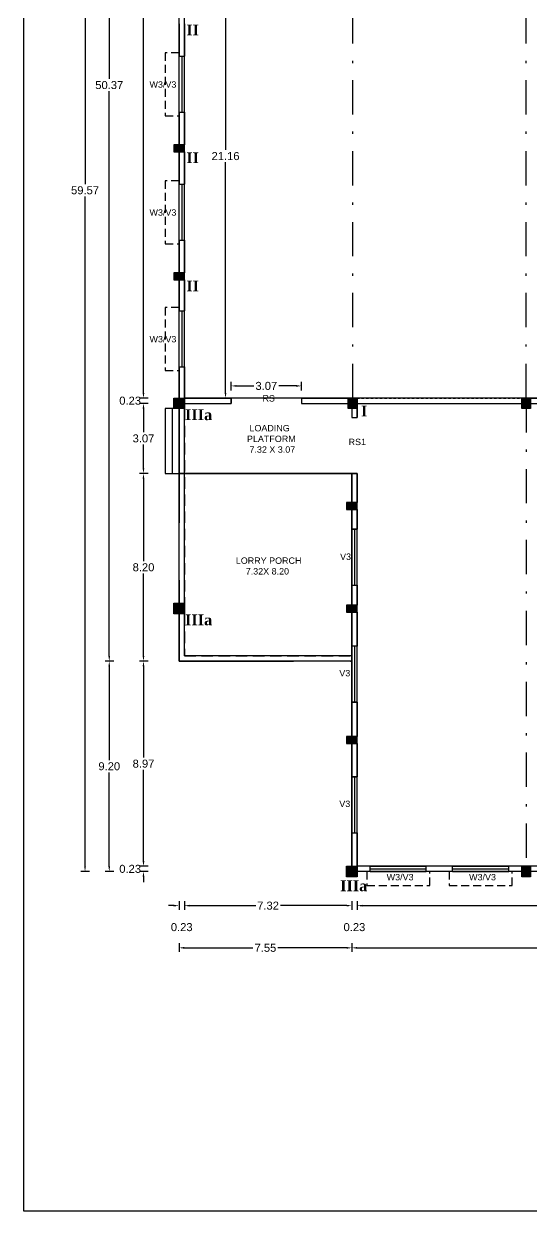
# Model space of a CAD drawing. Header units: metres. Extents: x 3715 to 4596, y 2418 to 2709.
# Drawn here: x 3820.1 to 3842.2, y 2556.4 to 2608.3 of the extents above; entities that cross this region are included whole.
import ezdxf

# ---------------------------------------------------------------- set-up
doc = ezdxf.new("R2010")
doc.units = ezdxf.units.M
doc.header["$MEASUREMENT"] = 0
doc.linetypes.add('DASHDOT', pattern=[1, 0.5, -0.25, 0, -0.25])
doc.linetypes.add('DASHED', pattern=[0.75, 0.5, -0.25])
for name, color, linetype in [('BLK_1_FLR_0_BLT_UP_AREA', 46, 'Continuous'), ('BLK_1_FLR_0_CARPET_AREA', 46, 'Continuous'), ('BLK_1_FLR_0_EXIT_WIDTH_ DOOR', 7, 'Continuous'), ('DIST_EXIT', 7, 'Continuous'), ('LOADING_UNLOADING', 175, 'Continuous'), ('WORKSHOP_AREA', 7, 'Continuous')]:
    doc.layers.add(name, color=color, linetype=linetype)
doc.styles.add('sheet - sub', font='arial.ttf', dxfattribs={"height": 48})
doc.styles.get("Standard").update_dxf_attribs({"font": 'arial.ttf'})
doc.styles.add('Times New Roman$101', font='timesbd.ttf', dxfattribs={"height": 3.024})
doc.dimstyles.get("Standard").update_dxf_attribs({"dimtxt": 0.35, "dimasz": 0.23, "dimexe": 0.18, "dimexo": 0.0625, "dimgap": 0.09, "dimtad": 0, "dimtih": 1, "dimtoh": 1, "dimzin": 0, "dimdsep": 46, "dimtxsty": 'Standard', "dimcen": 0.09, "dimadec": 0, "dimazin": 0, "dimtfac": 1, "dimtofl": 0, "dimtmove": 2, "dimatfit": 3, "dimfxl": 0, "dimtolj": 1, "dimtzin": 0, "dimarcsym": 0})

# ---------------------------------------------------------------- blocks, each defined once
blk = doc.blocks.new('*D101')
at = {"color": 0, "lineweight": -2, "ltscale": 0.1}
for p, q in [((3834.626, 2569.912), (3834.626, 2569.532)), ((3834.856, 2569.712), (3846.244, 2569.712)), ((3856.936, 2569.712), (3847.61, 2569.712)), ((3857.166, 2569.912), (3857.166, 2569.532))]:
    blk.add_line(p, q, dxfattribs=at)
at = {"color": 0, "ltscale": 0.1}
for points in [[(3834.856, 2569.751), (3834.856, 2569.674), (3834.626, 2569.712)], [(3856.936, 2569.751), (3856.936, 2569.674), (3857.166, 2569.712)]]:
    blk.add_solid(points, dxfattribs=at)
at = {"color": 0, "ltscale": 0.1, "insert": (3846.927, 2569.712), "char_height": 0.35, "attachment_point": 5}
blk.add_mtext('\\A1;22.54', dxfattribs=at)
blk = doc.blocks.new('*D102')
at = {"color": 0, "lineweight": -2, "ltscale": 0.1}
for p, q in [((3834.166, 2569.712), (3833.936, 2569.712)), ((3834.396, 2569.912), (3834.396, 2569.532)), ((3834.626, 2569.912), (3834.626, 2569.532)), ((3834.856, 2569.712), (3835.086, 2569.712))]:
    blk.add_line(p, q, dxfattribs=at)
at = {"color": 0, "ltscale": 0.1}
for points in [[(3834.166, 2569.751), (3834.166, 2569.674), (3834.396, 2569.712)], [(3834.856, 2569.751), (3834.856, 2569.674), (3834.626, 2569.712)]]:
    blk.add_solid(points, dxfattribs=at)
at = {"color": 0, "ltscale": 0.1, "insert": (3834.511, 2568.772), "char_height": 0.35, "attachment_point": 5}
blk.add_mtext('\\A1;0.23', dxfattribs=at)
blk = doc.blocks.new('*D103')
at = {"color": 0, "lineweight": -2, "ltscale": 0.1}
for p, q in [((3827.075, 2569.912), (3827.075, 2569.532)), ((3827.305, 2569.712), (3830.194, 2569.712)), ((3834.166, 2569.712), (3831.277, 2569.712)), ((3834.396, 2569.912), (3834.396, 2569.532))]:
    blk.add_line(p, q, dxfattribs=at)
at = {"color": 0, "ltscale": 0.1}
for points in [[(3827.305, 2569.751), (3827.305, 2569.674), (3827.075, 2569.712)], [(3834.166, 2569.751), (3834.166, 2569.674), (3834.396, 2569.712)]]:
    blk.add_solid(points, dxfattribs=at)
at = {"color": 0, "ltscale": 0.1, "insert": (3830.735, 2569.712), "char_height": 0.35, "attachment_point": 5}
blk.add_mtext('\\A1;7.32', dxfattribs=at)
blk = doc.blocks.new('*D104')
at = {"color": 0, "lineweight": -2, "ltscale": 0.1}
for p, q in [((3826.615, 2569.712), (3826.385, 2569.712)), ((3826.845, 2569.912), (3826.845, 2569.532)), ((3827.075, 2569.912), (3827.075, 2569.532)), ((3827.305, 2569.712), (3827.535, 2569.712))]:
    blk.add_line(p, q, dxfattribs=at)
at = {"color": 0, "ltscale": 0.1}
for points in [[(3826.615, 2569.751), (3826.615, 2569.674), (3826.845, 2569.712)], [(3827.305, 2569.751), (3827.305, 2569.674), (3827.075, 2569.712)]]:
    blk.add_solid(points, dxfattribs=at)
at = {"color": 0, "ltscale": 0.1, "insert": (3826.96, 2568.772), "char_height": 0.35, "attachment_point": 5}
blk.add_mtext('\\A1;0.23', dxfattribs=at)
blk = doc.blocks.new('*D387')
at = {"color": 0, "lineweight": -2, "ltscale": 0.1}
for p, q in [((3826.845, 2568.068), (3826.845, 2567.688)), ((3827.075, 2567.868), (3830.076, 2567.868)), ((3834.166, 2567.868), (3831.165, 2567.868)), ((3834.396, 2568.068), (3834.396, 2567.688))]:
    blk.add_line(p, q, dxfattribs=at)
at = {"color": 0, "ltscale": 0.1}
for points in [[(3827.075, 2567.906), (3827.075, 2567.829), (3826.845, 2567.868)], [(3834.166, 2567.906), (3834.166, 2567.829), (3834.396, 2567.868)]]:
    blk.add_solid(points, dxfattribs=at)
at = {"color": 0, "ltscale": 0.1, "insert": (3830.62, 2567.868), "char_height": 0.35, "attachment_point": 5}
blk.add_mtext('\\A1;7.55', dxfattribs=at)
blk = doc.blocks.new('*D388')
at = {"color": 0, "lineweight": -2, "ltscale": 0.1}
for p, q in [((3834.396, 2568.068), (3834.396, 2567.688)), ((3834.626, 2567.868), (3903.842, 2567.868)), ((3963.273, 2567.868), (3905.375, 2567.868)), ((3963.503, 2568.068), (3963.503, 2567.688))]:
    blk.add_line(p, q, dxfattribs=at)
at = {"color": 0, "ltscale": 0.1}
for points in [[(3834.626, 2567.906), (3834.626, 2567.829), (3834.396, 2567.868)], [(3963.273, 2567.906), (3963.273, 2567.829), (3963.503, 2567.868)]]:
    blk.add_solid(points, dxfattribs=at)
at = {"color": 0, "ltscale": 0.1, "insert": (3904.609, 2567.868), "char_height": 0.35, "attachment_point": 5}
blk.add_mtext('\\A1;129.11', dxfattribs=at)
blk = doc.blocks.new('*D61')
at = {"color": 0, "lineweight": -2, "ltscale": 0.1}
for p, q in [((3825.289, 2571.665), (3825.289, 2571.895)), ((3825.489, 2571.435), (3825.109, 2571.435)), ((3825.489, 2571.205), (3825.109, 2571.205)), ((3825.289, 2570.975), (3825.289, 2570.745))]:
    blk.add_line(p, q, dxfattribs=at)
at = {"color": 0, "ltscale": 0.1}
for points in [[(3825.25, 2571.665), (3825.327, 2571.665), (3825.289, 2571.435)], [(3825.25, 2570.975), (3825.327, 2570.975), (3825.289, 2571.205)]]:
    blk.add_solid(points, dxfattribs=at)
at = {"color": 0, "ltscale": 0.1, "insert": (3824.706, 2571.32), "char_height": 0.35, "attachment_point": 5}
blk.add_mtext('\\A1;0.23', dxfattribs=at)
blk = doc.blocks.new('*D62')
at = {"color": 0, "lineweight": -2, "ltscale": 0.1}
for p, q in [((3825.489, 2580.405), (3825.109, 2580.405)), ((3825.289, 2580.175), (3825.289, 2576.188)), ((3825.289, 2571.665), (3825.289, 2575.651)), ((3825.489, 2571.435), (3825.109, 2571.435))]:
    blk.add_line(p, q, dxfattribs=at)
at = {"color": 0, "ltscale": 0.1}
for points in [[(3825.25, 2580.175), (3825.327, 2580.175), (3825.289, 2580.405)], [(3825.25, 2571.665), (3825.327, 2571.665), (3825.289, 2571.435)]]:
    blk.add_solid(points, dxfattribs=at)
at = {"color": 0, "ltscale": 0.1, "insert": (3825.289, 2575.92), "char_height": 0.35, "attachment_point": 5}
blk.add_mtext('\\A1;8.97', dxfattribs=at)
blk = doc.blocks.new('*D63')
at = {"color": 0, "lineweight": -2, "ltscale": 0.1}
for p, q in [((3825.489, 2588.608), (3825.109, 2588.608)), ((3825.289, 2588.378), (3825.289, 2584.775)), ((3825.289, 2580.635), (3825.289, 2584.238)), ((3825.489, 2580.405), (3825.109, 2580.405))]:
    blk.add_line(p, q, dxfattribs=at)
at = {"color": 0, "ltscale": 0.1}
for points in [[(3825.25, 2588.378), (3825.327, 2588.378), (3825.289, 2588.608)], [(3825.25, 2580.635), (3825.327, 2580.635), (3825.289, 2580.405)]]:
    blk.add_solid(points, dxfattribs=at)
at = {"color": 0, "ltscale": 0.1, "insert": (3825.289, 2584.506), "char_height": 0.35, "attachment_point": 5}
blk.add_mtext('\\A1;8.20', dxfattribs=at)
blk = doc.blocks.new('*D64')
at = {"color": 0, "lineweight": -2, "ltscale": 0.1}
for p, q in [((3825.489, 2591.675), (3825.109, 2591.675)), ((3825.289, 2591.445), (3825.289, 2590.41)), ((3825.289, 2588.838), (3825.289, 2589.872)), ((3825.489, 2588.608), (3825.109, 2588.608))]:
    blk.add_line(p, q, dxfattribs=at)
at = {"color": 0, "ltscale": 0.1}
for points in [[(3825.25, 2591.445), (3825.327, 2591.445), (3825.289, 2591.675)], [(3825.25, 2588.838), (3825.327, 2588.838), (3825.289, 2588.608)]]:
    blk.add_solid(points, dxfattribs=at)
at = {"color": 0, "ltscale": 0.1, "insert": (3825.289, 2590.141), "char_height": 0.35, "attachment_point": 5}
blk.add_mtext('\\A1;3.07', dxfattribs=at)
blk = doc.blocks.new('*D65')
at = {"color": 0, "lineweight": -2, "ltscale": 0.1}
for p, q in [((3825.289, 2592.135), (3825.289, 2592.365)), ((3825.489, 2591.905), (3825.109, 2591.905)), ((3825.489, 2591.675), (3825.109, 2591.675)), ((3825.289, 2591.445), (3825.289, 2591.215))]:
    blk.add_line(p, q, dxfattribs=at)
at = {"color": 0, "ltscale": 0.1}
for points in [[(3825.25, 2592.135), (3825.327, 2592.135), (3825.289, 2591.905)], [(3825.25, 2591.445), (3825.327, 2591.445), (3825.289, 2591.675)]]:
    blk.add_solid(points, dxfattribs=at)
at = {"color": 0, "ltscale": 0.1, "insert": (3824.706, 2591.79), "char_height": 0.35, "attachment_point": 5}
blk.add_mtext('\\A1;0.23', dxfattribs=at)
blk = doc.blocks.new('*D66')
at = {"color": 0, "lineweight": -2, "ltscale": 0.1}
for p, q in [((3825.489, 2630.545), (3825.109, 2630.545)), ((3825.289, 2630.315), (3825.289, 2612.127)), ((3825.289, 2592.135), (3825.289, 2611.589)), ((3825.489, 2591.905), (3825.109, 2591.905))]:
    blk.add_line(p, q, dxfattribs=at)
at = {"color": 0, "ltscale": 0.1}
for points in [[(3825.25, 2630.315), (3825.327, 2630.315), (3825.289, 2630.545)], [(3825.25, 2592.135), (3825.327, 2592.135), (3825.289, 2591.905)]]:
    blk.add_solid(points, dxfattribs=at)
at = {"color": 0, "ltscale": 0.1, "insert": (3825.289, 2611.858), "char_height": 0.35, "attachment_point": 5}
blk.add_mtext('\\A1;38.64', dxfattribs=at)
blk = doc.blocks.new('*D68')
at = {"color": 0, "lineweight": -2, "ltscale": 0.1}
for p, q in [((3823.992, 2630.775), (3823.612, 2630.775)), ((3823.792, 2630.545), (3823.792, 2605.858)), ((3823.792, 2580.635), (3823.792, 2605.321)), ((3823.992, 2580.405), (3823.612, 2580.405))]:
    blk.add_line(p, q, dxfattribs=at)
at = {"color": 0, "ltscale": 0.1}
for points in [[(3823.754, 2630.545), (3823.83, 2630.545), (3823.792, 2630.775)], [(3823.754, 2580.635), (3823.83, 2580.635), (3823.792, 2580.405)]]:
    blk.add_solid(points, dxfattribs=at)
at = {"color": 0, "ltscale": 0.1, "insert": (3823.792, 2605.59), "char_height": 0.35, "attachment_point": 5}
blk.add_mtext('\\A1;50.37', dxfattribs=at)
blk = doc.blocks.new('*D69')
at = {"color": 0, "lineweight": -2, "ltscale": 0.1}
for p, q in [((3823.992, 2580.405), (3823.612, 2580.405)), ((3823.792, 2580.175), (3823.792, 2576.073)), ((3823.792, 2571.435), (3823.792, 2575.536)), ((3823.992, 2571.205), (3823.612, 2571.205))]:
    blk.add_line(p, q, dxfattribs=at)
at = {"color": 0, "ltscale": 0.1}
for points in [[(3823.754, 2580.175), (3823.83, 2580.175), (3823.792, 2580.405)], [(3823.754, 2571.435), (3823.83, 2571.435), (3823.792, 2571.205)]]:
    blk.add_solid(points, dxfattribs=at)
at = {"color": 0, "ltscale": 0.1, "insert": (3823.792, 2575.805), "char_height": 0.35, "attachment_point": 5}
blk.add_mtext('\\A1;9.20', dxfattribs=at)
blk = doc.blocks.new('*D70')
at = {"color": 0, "lineweight": -2, "ltscale": 0.1}
for p, q in [((3822.933, 2630.775), (3822.553, 2630.775)), ((3822.733, 2630.545), (3822.733, 2601.258)), ((3822.733, 2571.435), (3822.733, 2600.721)), ((3822.933, 2571.205), (3822.553, 2571.205))]:
    blk.add_line(p, q, dxfattribs=at)
at = {"color": 0, "ltscale": 0.1}
for points in [[(3822.694, 2630.545), (3822.771, 2630.545), (3822.733, 2630.775)], [(3822.694, 2571.435), (3822.771, 2571.435), (3822.733, 2571.205)]]:
    blk.add_solid(points, dxfattribs=at)
at = {"color": 0, "ltscale": 0.1, "insert": (3822.733, 2600.99), "char_height": 0.35, "attachment_point": 5}
blk.add_mtext('\\A1;59.57', dxfattribs=at)
blk = doc.blocks.new('*D658')
at = {"layer": 'BLK_1_FLR_0_EXIT_WIDTH_ DOOR', "color": 0, "lineweight": -2}
for p, q in [((3829.125, 2592.237), (3829.125, 2592.617)), ((3832.192, 2592.237), (3832.192, 2592.617)), ((3829.355, 2592.437), (3830.114, 2592.437)), ((3831.962, 2592.437), (3831.203, 2592.437))]:
    blk.add_line(p, q, dxfattribs=at)
at = {"layer": 'BLK_1_FLR_0_EXIT_WIDTH_ DOOR', "color": 0}
for points in [[(3829.355, 2592.476), (3829.355, 2592.399), (3829.125, 2592.437)], [(3831.962, 2592.476), (3831.962, 2592.399), (3832.192, 2592.437)]]:
    blk.add_solid(points, dxfattribs=at)
at = {"layer": 'BLK_1_FLR_0_EXIT_WIDTH_ DOOR', "color": 0, "insert": (3830.659, 2592.437), "char_height": 0.35, "attachment_point": 5}
blk.add_mtext('\\A1;3.07', dxfattribs=at)
blk = doc.blocks.new('*D687')
at = {"layer": 'DIST_EXIT', "color": 0, "lineweight": -2}
for p, q in [((3829.076, 2613.065), (3828.696, 2613.065)), ((3828.876, 2612.835), (3828.876, 2602.753)), ((3828.876, 2592.135), (3828.876, 2602.216)), ((3829.076, 2591.905), (3828.696, 2591.905))]:
    blk.add_line(p, q, dxfattribs=at)
at = {"layer": 'DIST_EXIT', "color": 0}
for points in [[(3828.838, 2612.835), (3828.914, 2612.835), (3828.876, 2613.065)], [(3828.838, 2592.135), (3828.914, 2592.135), (3828.876, 2591.905)]]:
    blk.add_solid(points, dxfattribs=at)
at = {"layer": 'DIST_EXIT', "color": 0, "insert": (3828.876, 2602.485), "char_height": 0.35, "attachment_point": 5}
blk.add_mtext('\\A1;21.16', dxfattribs=at)

msp = doc.modelspace()

# ---------------------------------------------------------------- hatches: boundary and pattern name
at = {"ltscale": 10}
for points in [[(3826.61465, 2602.67629), (3827.07465, 2602.67629), (3827.07465, 2602.98295), (3826.61465, 2602.98295)], [(3826.61465, 2597.07962), (3827.07465, 2597.07962), (3827.07465, 2597.38629), (3826.61465, 2597.38629)], [(3826.61465, 2591.90462), (3827.07465, 2591.90462), (3827.07465, 2591.44462), (3826.61465, 2591.44462)], [(3834.24298, 2591.90462), (3834.62631, 2591.90462), (3834.62631, 2591.44462), (3834.24298, 2591.44462)], [(3841.83298, 2591.90462), (3842.21631, 2591.90462), (3842.21631, 2591.44462), (3841.83298, 2591.44462)], [(3834.16631, 2587.03629), (3834.62631, 2587.03629), (3834.62631, 2587.34295), (3834.16631, 2587.34295)], [(3826.61465, 2582.93462), (3827.07465, 2582.93462), (3827.07465, 2582.47462), (3826.61465, 2582.47462)], [(3834.16631, 2582.55129), (3834.62631, 2582.55129), (3834.62631, 2582.85795), (3834.16631, 2582.85795)], [(3834.16631, 2576.80129), (3834.62631, 2576.80129), (3834.62631, 2577.10795), (3834.16631, 2577.10795)], [(3834.16631, 2571.43462), (3834.62631, 2571.43462), (3834.62631, 2570.97462), (3834.16631, 2570.97462)], [(3841.83298, 2571.43462), (3842.21631, 2571.43462), (3842.21631, 2570.97462), (3841.83298, 2570.97462)]]:
    msp.add_hatch(color=256, dxfattribs=at).paths.add_polyline_path(points)

# ---------------------------------------------------------------- linework, layer by layer
at = {"linetype": 'DASHDOT', "ltscale": 3}
for p, q in [((3834.43465, 2591.90456), (3834.43465, 2630.54462)), ((3842.02465, 2591.90456), (3842.02465, 2630.54462)), ((3842.02465, 2591.90462), (3842.02465, 2571.43462))]:
    msp.add_line(p, q, dxfattribs=at)
at = {"ltscale": 10}
for p, q in [((3826.84465, 2608.27295), (3826.84465, 2606.85462)), ((3827.07465, 2608.27295), (3827.07465, 2606.85462)), ((3826.84465, 2606.85462), (3827.07465, 2606.85462)), ((3826.84465, 2604.40129), (3826.84465, 2606.85462)), ((3827.07465, 2604.40129), (3827.07465, 2606.85462)), ((3826.84465, 2604.40129), (3826.84465, 2602.98295)), ((3826.84465, 2604.40129), (3827.07465, 2604.40129)), ((3827.07465, 2604.40129), (3827.07465, 2602.98295)), ((3826.84465, 2602.67629), (3826.84465, 2601.25795)), ((3827.07465, 2602.67629), (3827.07465, 2601.25795)), ((3826.84465, 2601.25795), (3827.07465, 2601.25795)), ((3826.84465, 2598.80462), (3826.84465, 2601.25795)), ((3827.07465, 2598.80462), (3827.07465, 2601.25795)), ((3826.84465, 2598.80462), (3826.84465, 2597.38629)), ((3826.84465, 2598.80462), (3827.07465, 2598.80462)), ((3827.07465, 2598.80462), (3827.07465, 2597.38629)), ((3826.84465, 2597.07962), (3826.84465, 2595.71879)), ((3827.07465, 2597.07962), (3827.07465, 2595.71879)), ((3826.84465, 2595.71879), (3827.07465, 2595.71879)), ((3826.84465, 2593.26545), (3826.84465, 2595.71879)), ((3827.07465, 2593.26545), (3827.07465, 2595.71879)), ((3826.84465, 2593.26545), (3826.84465, 2591.90462)), ((3826.84465, 2593.26545), (3827.07465, 2593.26545)), ((3827.07465, 2593.26545), (3827.07465, 2591.90462)), ((3827.07465, 2591.90462), (3829.12548, 2591.90462)), ((3827.07465, 2591.67462), (3829.12548, 2591.67462)), ((3829.12548, 2591.90462), (3829.12548, 2591.67462)), ((3832.19215, 2591.90462), (3834.24298, 2591.90462)), ((3832.19215, 2591.90462), (3832.19215, 2591.67462)), ((3832.19215, 2591.67462), (3834.24298, 2591.67462)), ((3842.21631, 2591.90462), (3849.42298, 2591.90462)), ((3842.21631, 2591.67462), (3849.42298, 2591.67462)), ((3826.23131, 2591.44462), (3826.23131, 2588.60795)), ((3826.61465, 2591.44462), (3826.23131, 2591.44462)), ((3826.53798, 2591.44462), (3826.53798, 2588.60795)), ((3826.84465, 2591.44462), (3826.84465, 2588.60795)), ((3834.39631, 2591.44462), (3834.39631, 2591.06129)), ((3834.39631, 2591.06129), (3834.62631, 2591.06129)), ((3834.62631, 2591.44462), (3834.62631, 2591.06129)), ((3826.23131, 2588.60795), (3834.39631, 2588.60795)), ((3834.39631, 2588.60795), (3834.39631, 2587.34295)), ((3834.39631, 2588.60795), (3834.62631, 2588.60795)), ((3834.62631, 2588.60795), (3834.62631, 2587.34295)), ((3834.39631, 2587.03629), (3834.39631, 2586.17379)), ((3834.62631, 2587.03629), (3834.62631, 2586.17379)), ((3834.39631, 2586.17379), (3834.62631, 2586.17379)), ((3834.39631, 2583.72045), (3834.39631, 2582.85795)), ((3834.39631, 2583.72045), (3834.62631, 2583.72045)), ((3834.62631, 2583.72045), (3834.62631, 2582.85795)), ((3834.39631, 2582.55129), (3834.39631, 2581.05629)), ((3834.62631, 2582.55129), (3834.62631, 2581.05629)), ((3834.62631, 2581.05629), (3834.39631, 2581.05629)), ((3834.39631, 2578.60295), (3834.39631, 2577.10795)), ((3834.62631, 2578.60295), (3834.39631, 2578.60295)), ((3834.62631, 2578.60295), (3834.62631, 2577.10795)), ((3834.39631, 2576.80129), (3834.39631, 2575.34462)), ((3834.62631, 2576.80129), (3834.62631, 2575.34462)), ((3834.39631, 2575.34462), (3834.62631, 2575.34462)), ((3834.39631, 2572.89129), (3834.39631, 2571.43462)), ((3834.39631, 2572.89129), (3834.62631, 2572.89129)), ((3834.62631, 2572.89129), (3834.62631, 2571.43462)), ((3835.20131, 2571.20462), (3835.20131, 2571.43462)), ((3835.20131, 2571.20462), (3835.20131, 2571.43462)), ((3837.65465, 2571.20462), (3837.65465, 2571.43462)), ((3838.80465, 2571.20462), (3838.80465, 2571.43462)), ((3841.25798, 2571.20462), (3841.25798, 2571.43462))]:
    msp.add_line(p, q, dxfattribs=at)
at = {"linetype": 'DASHED', "ltscale": 0.05}
for p, q in [((3834.62631, 2591.90462), (3841.83298, 2591.90462)), ((3834.62631, 2591.67462), (3841.83298, 2591.67462))]:
    msp.add_line(p, q, dxfattribs=at)
at = {"linetype": 'DASHED', "ltscale": 10}
for p, q in [((3826.84465, 2591.44462), (3826.84465, 2582.93462)), ((3826.84465, 2582.47462), (3826.84465, 2580.40462)), ((3826.84465, 2580.40462), (3834.39631, 2580.40462))]:
    msp.add_line(p, q, dxfattribs=at)
at = {"linetype": 'DASHED'}
for p, q in [((3827.07465, 2591.44462), (3827.07465, 2580.63462)), ((3827.07465, 2580.63462), (3834.39631, 2580.63462))]:
    msp.add_line(p, q, dxfattribs=at)
at = {"linetype": 'Continuous', "ltscale": 10}
for p, q in [((3835.20131, 2571.43462), (3837.65465, 2571.43462)), ((3835.20131, 2571.20462), (3837.65465, 2571.20462)), ((3838.80465, 2571.43462), (3841.25798, 2571.43462)), ((3838.80465, 2571.20462), (3841.25798, 2571.20462))]:
    msp.add_line(p, q, dxfattribs=at)
msp.add_lwpolyline([(3820.05361, 2641.35404), (3988.89013, 2641.35404), (3988.89013, 2556.35053), (3820.05361, 2556.35053)], close=True)
at = {"color": 1, "ltscale": 0.1}
msp.add_lwpolyline([(3971.05465, 2630.77462), (3971.05465, 2580.40462), (3963.50298, 2580.40462), (3963.50298, 2571.20462), (3834.39631, 2571.20462), (3834.39631, 2580.40462), (3826.84465, 2580.40462), (3826.84465, 2630.77462), (3971.05465, 2630.77462)], close=True, dxfattribs=at)
at = {"linetype": 'DASHED', "ltscale": 0.7}
for points in [[(3826.84465, 2607.00795), (3826.84465, 2607.00795), (3826.23131, 2607.00795), (3826.23131, 2604.24795), (3826.23131, 2604.24795), (3826.84465, 2604.24795)], [(3826.84465, 2601.41129), (3826.84465, 2601.41129), (3826.23131, 2601.41129), (3826.23131, 2598.65129), (3826.23131, 2598.65129), (3826.84465, 2598.65129)], [(3826.84465, 2595.87212), (3826.84465, 2595.87212), (3826.23131, 2595.87212), (3826.23131, 2593.11212), (3826.23131, 2593.11212), (3826.84465, 2593.11212)], [(3835.04798, 2571.20462), (3835.04798, 2570.59129), (3837.80798, 2570.59129), (3837.80798, 2571.20462)], [(3838.65131, 2571.20462), (3838.65131, 2570.59129), (3841.41131, 2570.59129), (3841.41131, 2571.20462)]]:
    msp.add_lwpolyline(points, dxfattribs=at)
at = {"ltscale": 10}
for points in [[(3826.95965, 2606.85462), (3826.95965, 2604.40129)], [(3826.95965, 2601.25795), (3826.95965, 2598.80462)], [(3826.95965, 2595.71879), (3826.95965, 2593.26545)], [(3835.20131, 2571.43462), (3834.62631, 2571.43462)], [(3835.20131, 2571.20462), (3834.62631, 2571.20462)], [(3835.20131, 2571.31962), (3837.65465, 2571.31962)], [(3838.80465, 2571.43462), (3837.65465, 2571.43462)], [(3838.80465, 2571.20462), (3837.65465, 2571.20462)], [(3838.80465, 2571.31962), (3841.25798, 2571.31962)], [(3841.83298, 2571.43462), (3841.25798, 2571.43462)], [(3841.83298, 2571.20462), (3841.25798, 2571.20462)], [(3842.79131, 2571.43462), (3842.21631, 2571.43462)], [(3842.79131, 2571.20462), (3842.21631, 2571.20462)]]:
    msp.add_lwpolyline(points, dxfattribs=at)
for points in [[(3826.61465, 2602.67629), (3827.07465, 2602.67629), (3827.07465, 2602.98295), (3826.61465, 2602.98295)], [(3826.61465, 2597.07962), (3827.07465, 2597.07962), (3827.07465, 2597.38629), (3826.61465, 2597.38629)], [(3826.61465, 2591.90462), (3827.07465, 2591.90462), (3827.07465, 2591.44462), (3826.61465, 2591.44462)], [(3834.24298, 2591.90462), (3834.62631, 2591.90462), (3834.62631, 2591.44462), (3834.24298, 2591.44462)], [(3841.83298, 2591.90462), (3842.21631, 2591.90462), (3842.21631, 2591.44462), (3841.83298, 2591.44462)], [(3834.16631, 2587.03629), (3834.62631, 2587.03629), (3834.62631, 2587.34295), (3834.16631, 2587.34295)], [(3834.39631, 2583.72045), (3834.62631, 2583.72045), (3834.62631, 2586.17379), (3834.39631, 2586.17379)], [(3826.61465, 2582.93462), (3827.07465, 2582.93462), (3827.07465, 2582.47462), (3826.61465, 2582.47462)], [(3834.16631, 2582.55129), (3834.62631, 2582.55129), (3834.62631, 2582.85795), (3834.16631, 2582.85795)], [(3834.39631, 2578.60295), (3834.62631, 2578.60295), (3834.62631, 2581.05629), (3834.39631, 2581.05629)], [(3834.16631, 2576.80129), (3834.62631, 2576.80129), (3834.62631, 2577.10795), (3834.16631, 2577.10795)], [(3834.39631, 2572.89129), (3834.62631, 2572.89129), (3834.62631, 2575.34462), (3834.39631, 2575.34462)], [(3834.16631, 2571.43462), (3834.62631, 2571.43462), (3834.62631, 2570.97462), (3834.16631, 2570.97462)], [(3841.83298, 2571.43462), (3842.21631, 2571.43462), (3842.21631, 2570.97462), (3841.83298, 2570.97462)]]:
    msp.add_lwpolyline(points, close=True, dxfattribs=at)
msp.add_lwpolyline([(3834.51131, 2586.17379), (3834.51131, 2583.72045)])
at = {"ltscale": 0.9}
for points in [[(3834.51131, 2581.05629), (3834.51131, 2578.60295)], [(3834.51131, 2575.34462), (3834.51131, 2572.89129)]]:
    msp.add_lwpolyline(points, dxfattribs=at)
at = {"layer": 'BLK_1_FLR_0_BLT_UP_AREA', "color": 46, "ltscale": 0.1}
msp.add_lwpolyline([(3896.59046, 2571.20462), (3834.39631, 2571.20462), (3834.39631, 2588.60795), (3826.84465, 2588.60795), (3826.84465, 2630.77462), (3971.05465, 2630.77462), (3971.05465, 2588.60795), (3963.50298, 2588.60795), (3963.50298, 2571.20462), (3901.28689, 2571.20462), (3901.28689, 2569.69243), (3902.19498, 2569.69243), (3902.19498, 2561.2088), (3895.68152, 2561.2088), (3895.68152, 2569.69243), (3896.59046, 2569.69243)], close=True, dxfattribs=at)
at = {"layer": 'BLK_1_FLR_0_CARPET_AREA', "color": 46}
for points in [[(3857.16631, 2571.43462), (3834.62631, 2571.43462), (3834.62631, 2588.60795), (3827.07465, 2588.60795), (3827.07465, 2591.67462), (3829.12548, 2591.67462), (3829.12548, 2591.90462), (3827.07465, 2591.90462), (3827.07465, 2630.54462)], [(3859.77298, 2591.90462), (3832.19215, 2591.90462), (3832.19215, 2591.67462), (3834.39631, 2591.67462), (3834.39631, 2591.06129), (3834.62631, 2591.06129), (3834.62631, 2591.67462), (3857.16631, 2591.67462)]]:
    msp.add_lwpolyline(points, dxfattribs=at)
at = {"layer": 'LOADING_UNLOADING'}
msp.add_lwpolyline([(3827.07465, 2588.60795), (3834.39631, 2588.60795), (3834.39631, 2580.63462), (3827.07465, 2580.63462)], close=True, dxfattribs=at)
at = {"layer": 'WORKSHOP_AREA'}
msp.add_lwpolyline([(3970.82465, 2591.90462), (3827.07465, 2591.90462), (3827.07465, 2630.54462), (3970.82465, 2630.54462)], close=True, dxfattribs=at)

# ---------------------------------------------------------------- texts
at = {"color": 7, "style": 'Times New Roman$101'}
for s, height, p in [('II', 0.467345, (3827.16179, 2607.76886)), ('II', 0.467345, (3827.16179, 2602.17719)), ('II', 0.467345, (3827.16179, 2596.57558)), ('I', 0.46854, (3834.80134, 2591.1043)), ('IIIa', 0.471825, (3827.10545, 2590.94213)), ('IIIa', 0.471825, (3827.10545, 2581.97292)), ('IIIa', 0.472506, (3833.88528, 2570.3453))]:
    msp.add_text(s, height=height, dxfattribs=at).set_placement(p)
at = {"ltscale": 6, "char_height": 0.28, "attachment_point": 1, "rotation": 0, "style": 'sheet - sub'}
for s, insert, width in [('W3/V3', (3825.55277, 2605.75742), 0.954019), ('W3/V3', (3825.55277, 2600.16076), 0.954019), ('W3/V3', (3825.55277, 2594.62159), 0.954019), ('RS', (3830.49168, 2592.03453), 1.1625771), ('{\\W2.31979; }RS1', (3834.00497, 2590.1289), 1.1625771), ('{\\W3.237189; }V3', (3833.5327, 2585.10996), 1.1625771), ('{\\W3.237189; }V3', (3833.49902, 2580.01684), 1.1625771), ('{\\W3.237189; }V3', (3833.49902, 2574.30517), 1.1625771), ('W3/V3', (3835.92198, 2571.09856), 0.954019), ('W3/V3', (3839.52531, 2571.09856), 0.954019)]:
    msp.add_mtext(s, dxfattribs=dict(at, insert=insert, width=width))
at = {"ltscale": 6, "char_height": 0.28, "attachment_point": 1, "style": 'sheet - sub'}
for s, insert, width in [(' LOADING\\PPLATFORM\\P 7.32 X 3.07', (3829.81378, 2590.73045), 10.9354805), ('LORRY PORCH\\P    7.32X 8.20', (3829.3256, 2584.93849), 3.9471358)]:
    msp.add_mtext(s, dxfattribs=dict(at, insert=insert, width=width))

# ---------------------------------------------------------------- dimensions: what is measured, and where the dimension line sits
at = {"ltscale": 0.1}
dim = msp.add_aligned_dim(p1=(3834.91381, 2571.20462), p2=(3834.91381, 2630.77462), distance=12.18126, dimstyle='Standard', dxfattribs=at)
dim.commit()
dim.dimension.update_dxf_attribs({"geometry": '*D70', "text_midpoint": (3822.73256, 2600.98962)})
for base, p1, p2, picture, middle in [((3823.79195, 2580.40462), (3827.4387, 2630.77462), (3827.4387, 2580.40462), '*D68', (3823.79195, 2605.58962)), ((3825.28873, 2591.90462), (3827.40817, 2591.67462), (3827.40817, 2591.90462), '*D65', (3824.70609, 2591.78962)), ((3825.28873, 2591.67462), (3827.27532, 2588.60795), (3827.40817, 2591.67462), '*D64', (3825.28873, 2590.14129)), ((3825.28873, 2588.60795), (3827.04532, 2580.40462), (3827.27532, 2588.60795), '*D63', (3825.28873, 2584.50629)), ((3823.79195, 2571.20462), (3834.59698, 2580.40462), (3834.82698, 2571.20462), '*D69', (3823.79195, 2575.80462)), ((3825.28873, 2580.40462), (3835.00346, 2571.43462), (3827.04532, 2580.40462), '*D62', (3825.28873, 2575.91962)), ((3825.28873, 2571.43462), (3835.00346, 2571.20462), (3835.00346, 2571.43462), '*D61', (3824.70609, 2571.31962))]:
    dim = msp.add_linear_dim(base=base, p1=p1, p2=p2, angle=90, dimstyle='Standard', dxfattribs=at)
    dim.commit()
    dim.dimension.update_dxf_attribs({"geometry": picture, "text_midpoint": middle})
dim = msp.add_linear_dim(base=(3825.28873, 2630.54462), p1=(3827.40817, 2591.90462), p2=(3827.55422, 2630.54462), angle=90, dimstyle='Standard', dxfattribs=at)
dim.commit()
dim.dimension.update_dxf_attribs({"geometry": '*D66', "text_midpoint": (3825.28873, 2611.85821), "dimtype": 160})
for base, p1, p2, picture, middle in [((3826.84465, 2569.71242), (3827.07465, 2596.3992), (3826.84465, 2596.3992), '*D104', (3826.95965, 2568.77214)), ((3827.07465, 2569.71242), (3834.39631, 2572.16295), (3827.07465, 2596.3992), '*D103', (3830.73548, 2569.71242)), ((3834.39631, 2567.86752), (3826.84465, 2580.40462), (3834.39631, 2580.40462), '*D387', (3830.62048, 2567.86752)), ((3834.39631, 2569.71242), (3834.62631, 2572.16295), (3834.39631, 2572.16295), '*D102', (3834.51131, 2568.77214))]:
    dim = msp.add_linear_dim(base=base, p1=p1, p2=p2, dimstyle='Standard', dxfattribs=at)
    dim.commit()
    dim.dimension.update_dxf_attribs({"geometry": picture, "text_midpoint": middle})
for base, p1, p2, picture, middle in [((3963.50298, 2567.86752), (3834.39631, 2580.40462), (3963.50298, 2571.80901), '*D388', (3904.60872, 2567.86752)), ((3834.62631, 2569.71242), (3857.16631, 2571.61835), (3834.62631, 2572.16295), '*D101', (3846.92714, 2569.71242))]:
    dim = msp.add_linear_dim(base=base, p1=p1, p2=p2, dimstyle='Standard', dxfattribs=at)
    dim.commit()
    dim.dimension.update_dxf_attribs({"geometry": picture, "text_midpoint": middle, "dimtype": 160})
at = {"layer": 'BLK_1_FLR_0_EXIT_WIDTH_ DOOR', "color": 2}
dim = msp.add_linear_dim(base=(3832.19215, 2592.43736), p1=(3829.12548, 2591.90462), p2=(3832.19215, 2591.90462), dimstyle='Standard', dxfattribs=at)
dim.commit()
dim.dimension.update_dxf_attribs({"geometry": '*D658', "text_midpoint": (3830.65881, 2592.43736)})
at = {"layer": 'DIST_EXIT', "color": 7}
dim = msp.add_linear_dim(base=(3828.87594, 2613.0646), p1=(3832.19215, 2591.90462), p2=(3832.19215, 2613.0646), angle=90, dimstyle='Standard', dxfattribs=at)
dim.commit()
dim.dimension.update_dxf_attribs({"geometry": '*D687', "text_midpoint": (3828.87594, 2602.48461)})

doc.saveas('drawing.dxf')
